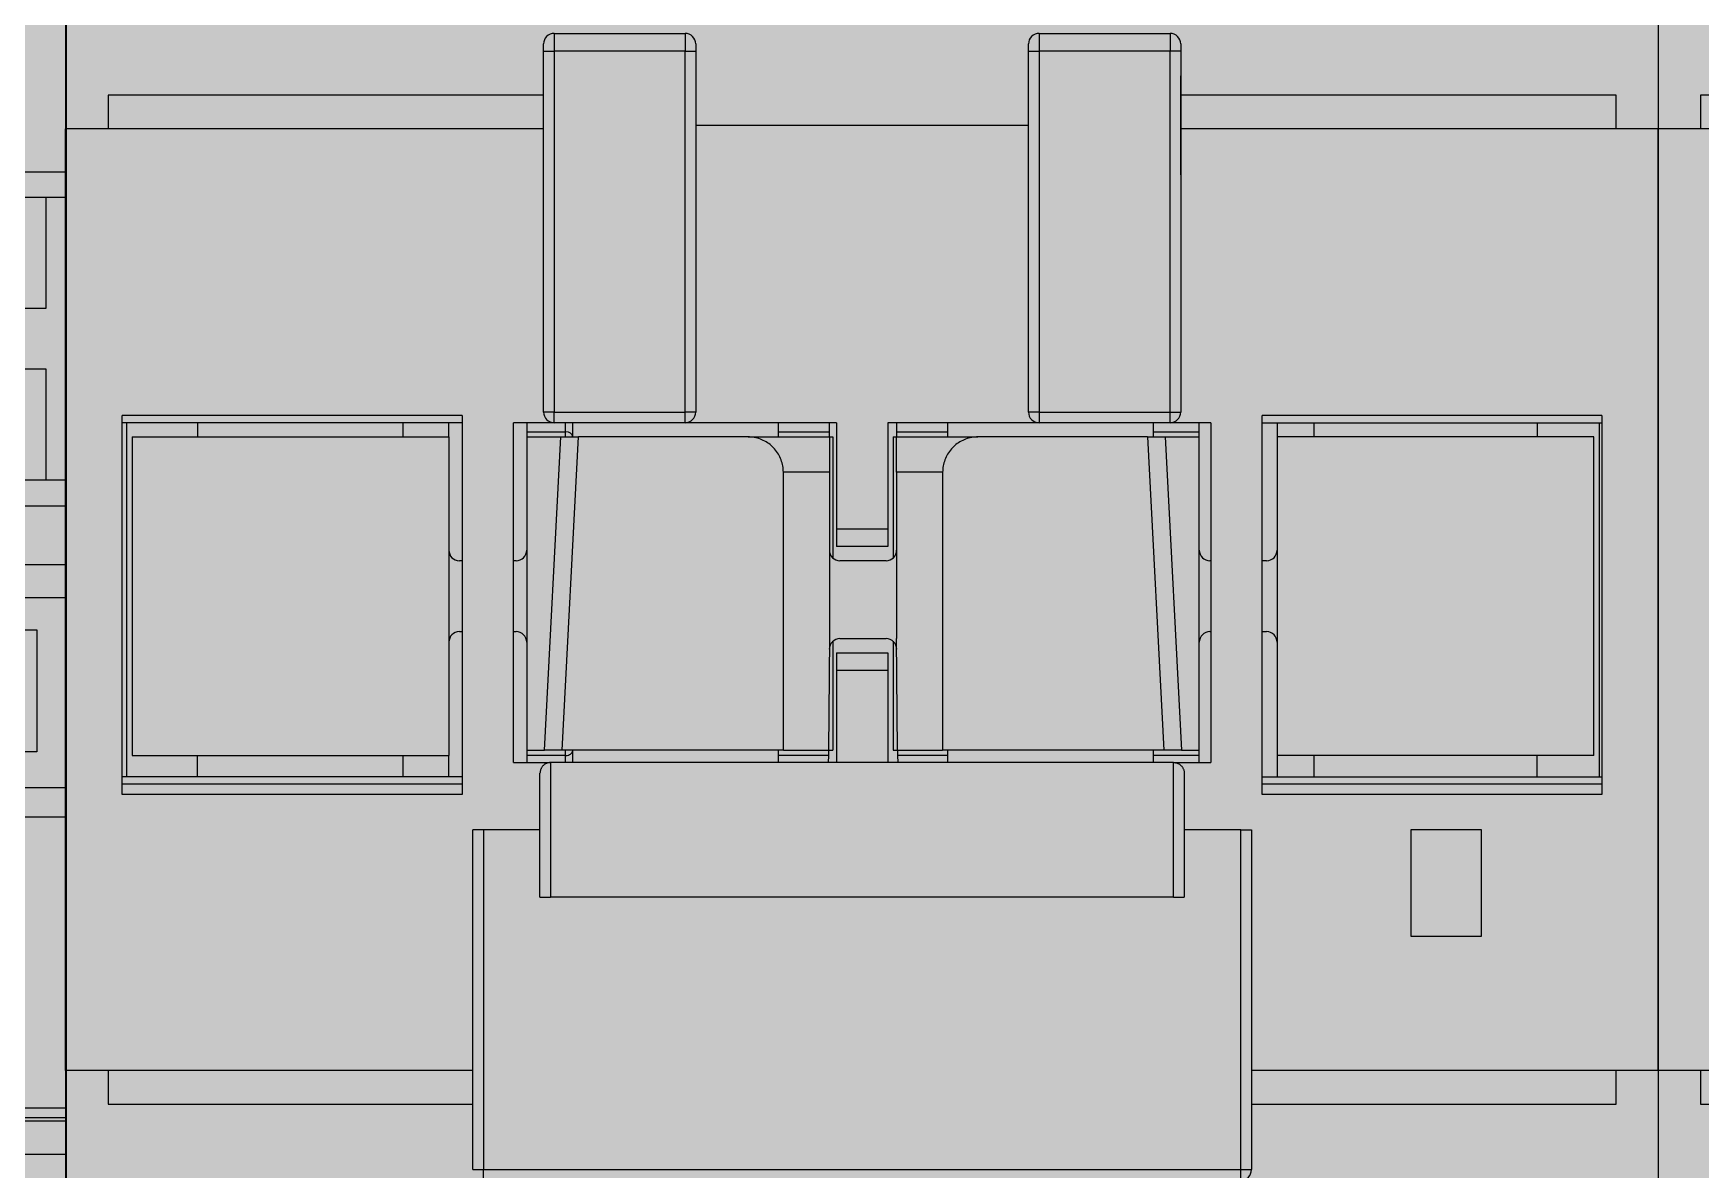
# Model space of a CAD drawing. Extents: x -20 to 2016, y -5898 to 916.
# Drawn here: x 637.81 to 684.91, y 742.91 to 775.01 of the extents above; entities that cross this region are included whole.
import ezdxf

# ---------------------------------------------------------------- set-up
doc = ezdxf.new("R2010")
doc.units = 0
doc.layers.add('MAIN-1', color=7, linetype='Continuous')
doc.layers.add('SYMS', color=7, linetype='Continuous')

# ---------------------------------------------------------------- blocks, each defined once
blk = doc.blocks.new('clipfix_35_5-select__2', base_point=(-147.547, 71.306))
at = {"color": 7, "linetype": 'Continuous'}
for p, q in [((-147.547, 76.456), (-147.547, 71.306)), ((-141.281, 76.456), (-147.547, 76.456)), ((-141.281, 71.306), (-141.281, 76.456)), ((-140.345, 76.456), (-141.281, 76.456)), ((-140.345, 71.306), (-140.345, 76.456)), ((-140.244, 76.456), (-140.345, 76.456)), ((-140.244, 76.456), (-140.244, 71.306)), ((-139.986, 76.456), (-140.244, 76.456)), ((-139.986, 76.456), (-139.986, 71.306)), ((-132.965, 76.456), (-139.986, 76.456)), ((-132.965, 76.456), (-132.247, 76.456)), ((-132.965, 71.306), (-132.965, 76.456)), ((-132.247, 75.881), (-132.247, 76.456)), ((-132.247, 76.456), (-124.247, 76.456)), ((-124.247, 76.456), (-124.247, 75.881)), ((-124.247, 76.456), (-123.528, 76.456)), ((-123.528, 76.456), (-121.856, 76.456)), ((-123.528, 71.306), (-123.528, 76.456)), ((-120.931, 76.456), (-121.856, 76.456)), ((-121.856, 76.456), (-121.856, 71.306)), ((-115.557, 76.456), (-120.931, 76.456)), ((-120.931, 76.456), (-120.931, 71.306)), ((-115.557, 76.456), (-115.557, 71.306)), ((-114.737, 76.456), (-115.557, 76.456)), ((-114.737, 71.306), (-114.737, 76.456)), ((-114.737, 76.456), (-106.507, 76.456)), ((-106.507, 76.456), (-106.507, 71.306)), ((-106.507, 76.456), (-106.249, 76.456)), ((-106.249, 71.306), (-106.249, 76.456)), ((-106.249, 76.456), (-106.148, 76.456)), ((-105.212, 76.456), (-106.148, 76.456)), ((-106.148, 71.306), (-106.148, 76.456)), ((-105.212, 76.456), (-98.947, 76.456)), ((-105.212, 71.306), (-105.212, 76.456)), ((-98.947, 71.306), (-98.947, 76.456)), ((-132.247, 71.881), (-132.247, 75.881)), ((-132.247, 75.881), (-129.097, 75.881)), ((-129.097, 75.881), (-129.097, 71.881)), ((-127.397, 75.881), (-124.247, 75.881)), ((-127.397, 71.881), (-127.397, 75.881)), ((-124.247, 75.881), (-124.247, 71.881)), ((-120.022, 75.631), (-116.572, 75.631)), ((-120.022, 74.081), (-120.022, 75.631)), ((-116.572, 75.631), (-116.572, 74.081)), ((-144.647, 73.031), (-144.647, 74.731)), ((-144.647, 74.731), (-141.747, 74.731)), ((-141.747, 74.731), (-141.747, 74.081)), ((-137.397, 74.731), (-134.697, 74.731)), ((-137.397, 73.031), (-137.397, 74.731)), ((-134.697, 74.731), (-134.697, 73.031)), ((-111.797, 74.731), (-109.097, 74.731)), ((-111.797, 73.031), (-111.797, 74.731)), ((-109.097, 74.731), (-109.097, 73.031)), ((-103.697, 74.081), (-103.697, 74.731)), ((-103.697, 74.731), (-100.997, 74.731)), ((-100.997, 74.731), (-100.997, 73.031)), ((-142.261, 74.081), (-142.392, 74.081)), ((-142.392, 73.681), (-142.392, 74.081)), ((-142.261, 74.081), (-142.261, 73.681)), ((-142.261, 74.081), (-141.747, 74.081)), ((-141.747, 74.081), (-141.747, 73.681)), ((-120.022, 74.081), (-116.572, 74.081)), ((-120.022, 73.681), (-120.022, 74.081)), ((-116.572, 74.081), (-116.572, 73.681)), ((-103.697, 73.681), (-103.697, 74.081)), ((-103.697, 74.081), (-103.361, 74.081)), ((-103.361, 74.081), (-103.361, 73.681)), ((-102.661, 74.081), (-103.361, 74.081)), ((-102.661, 74.081), (-102.661, 73.681)), ((-142.261, 73.681), (-142.392, 73.681)), ((-142.261, 73.681), (-141.747, 73.681)), ((-141.747, 73.681), (-141.747, 73.031)), ((-120.022, 73.681), (-116.572, 73.681)), ((-120.022, 72.131), (-120.022, 73.681)), ((-116.572, 73.681), (-116.572, 72.131)), ((-103.697, 73.681), (-103.361, 73.681)), ((-103.697, 73.031), (-103.697, 73.681)), ((-102.661, 73.681), (-103.361, 73.681)), ((-141.747, 73.031), (-144.647, 73.031)), ((-134.697, 73.031), (-137.397, 73.031)), ((-109.097, 73.031), (-111.797, 73.031)), ((-100.997, 73.031), (-103.697, 73.031)), ((-116.572, 72.131), (-120.022, 72.131)), ((-129.097, 71.881), (-132.247, 71.881)), ((-132.247, 71.306), (-132.247, 71.881)), ((-124.247, 71.881), (-127.397, 71.881)), ((-124.247, 71.881), (-124.247, 71.306)), ((-141.281, 71.306), (-147.547, 71.306)), ((-140.345, 71.306), (-141.281, 71.306)), ((-140.244, 71.306), (-140.345, 71.306)), ((-139.986, 71.306), (-140.244, 71.306)), ((-132.965, 71.306), (-139.986, 71.306)), ((-132.965, 71.306), (-132.247, 71.306)), ((-132.247, 71.306), (-124.247, 71.306)), ((-124.247, 71.306), (-123.528, 71.306)), ((-123.528, 71.306), (-121.856, 71.306)), ((-121.856, 71.306), (-120.931, 71.306)), ((-120.931, 71.306), (-115.557, 71.306)), ((-115.557, 71.306), (-114.737, 71.306)), ((-114.737, 71.306), (-106.507, 71.306)), ((-106.507, 71.306), (-106.249, 71.306)), ((-106.249, 71.306), (-106.148, 71.306)), ((-105.212, 71.306), (-106.148, 71.306)), ((-105.212, 71.306), (-98.947, 71.306))]:
    blk.add_line(p, q, dxfattribs=at)

msp = doc.modelspace()

# ---------------------------------------------------------------- hatches: boundary and pattern name
at = {"layer": 'SYMS', "true_color": 0x636466}
h = msp.add_hatch(color=251, dxfattribs=at)
h.dxf.hatch_style = 1
h.paths.add_polyline_path([(638.734, 725.585), (683.711, 725.585), (683.711, 796.085), (638.734, 796.085)])
h = msp.add_hatch(color=251, dxfattribs=at)
h.dxf.hatch_style = 1
h.paths.add_polyline_path([(683.722, 725.585), (728.7, 725.585), (728.7, 796.085), (683.722, 796.085)])
h = msp.add_hatch(color=251, dxfattribs=at)
h.dxf.hatch_style = 1
h.paths.add_polyline_path([(638.734, 785.689), (633.584, 785.689), (633.584, 737.089), (638.734, 737.089)])

# ---------------------------------------------------------------- linework, layer by layer
at = {"layer": 'MAIN-1'}
for p, q in [((638.722, 775.415), (638.722, 772.315)), ((683.711, 775.415), (683.711, 772.315)), ((683.722, 772.315), (683.722, 775.415)), ((652.522, 775.015), (656.222, 775.015)), ((652.522, 775.015), (652.522, 774.515)), ((656.222, 775.015), (656.222, 774.515)), ((666.222, 775.015), (669.922, 775.015)), ((666.222, 775.015), (666.222, 774.515)), ((669.922, 775.015), (669.922, 774.515)), ((652.222, 774.515), (652.222, 774.715)), ((652.222, 764.315), (652.222, 774.515)), ((652.222, 774.515), (652.522, 774.515)), ((652.522, 774.515), (652.522, 764.315)), ((656.222, 774.515), (652.522, 774.515)), ((656.222, 764.315), (656.222, 774.515)), ((656.222, 774.515), (656.522, 774.515)), ((656.522, 774.715), (656.522, 774.515)), ((656.522, 774.515), (656.522, 764.315)), ((665.922, 774.515), (665.922, 774.715)), ((665.922, 764.315), (665.922, 774.515)), ((665.922, 774.515), (666.222, 774.515)), ((669.922, 774.515), (666.222, 774.515)), ((666.222, 774.515), (666.222, 764.315)), ((669.922, 764.315), (669.922, 774.515)), ((670.222, 774.515), (669.922, 774.515)), ((670.222, 774.715), (670.222, 774.515)), ((670.222, 774.515), (670.222, 764.315)), ((670.222, 771.015), (670.222, 773.815)), ((639.922, 773.265), (639.922, 772.315)), ((652.222, 773.265), (639.922, 773.265)), ((682.522, 773.265), (670.222, 773.265)), ((682.522, 772.315), (682.522, 773.265)), ((684.911, 773.265), (684.911, 772.315)), ((697.211, 773.265), (684.911, 773.265)), ((638.722, 745.715), (638.722, 772.315)), ((652.222, 772.315), (638.722, 772.315)), ((665.922, 772.415), (656.522, 772.415)), ((683.722, 772.315), (670.222, 772.315)), ((683.711, 745.715), (683.711, 772.315)), ((697.211, 772.315), (683.711, 772.315)), ((683.722, 745.715), (683.722, 772.315)), ((640.322, 753.515), (640.322, 764.215)), ((649.922, 764.215), (640.322, 764.215)), ((649.922, 764.015), (640.322, 764.015)), ((640.447, 754.015), (640.447, 764.015)), ((642.447, 764.015), (642.447, 763.615)), ((648.247, 764.015), (648.247, 763.615)), ((649.547, 763.615), (649.547, 764.015)), ((649.922, 764.215), (649.922, 753.515)), ((651.372, 754.415), (651.372, 764.015)), ((652.522, 764.015), (651.372, 764.015)), ((651.747, 764.015), (651.747, 763.761)), ((652.522, 764.315), (652.222, 764.315)), ((652.522, 764.315), (656.222, 764.315)), ((652.522, 764.015), (652.522, 764.315)), ((656.222, 764.015), (652.522, 764.015)), ((652.847, 763.761), (652.847, 764.015)), ((653.047, 763.62), (653.047, 764.015)), ((656.222, 764.015), (656.222, 764.315)), ((656.522, 764.315), (656.222, 764.315)), ((660.497, 764.015), (656.222, 764.015)), ((658.847, 764.015), (658.847, 763.761)), ((660.297, 763.761), (660.297, 764.015)), ((660.497, 764.015), (660.497, 761.015)), ((661.947, 764.015), (661.947, 761.015)), ((666.222, 764.015), (661.947, 764.015)), ((662.197, 764.015), (662.197, 763.761)), ((663.647, 763.761), (663.647, 764.015)), ((666.222, 764.315), (665.922, 764.315)), ((666.222, 764.315), (669.922, 764.315)), ((666.222, 764.315), (666.222, 764.015)), ((669.922, 764.015), (666.222, 764.015)), ((669.447, 764.015), (669.447, 763.761)), ((669.922, 764.315), (670.222, 764.315)), ((669.922, 764.015), (669.922, 764.315)), ((671.072, 764.015), (669.922, 764.015)), ((670.747, 763.761), (670.747, 764.015)), ((671.072, 764.015), (671.072, 754.415)), ((672.522, 753.515), (672.522, 764.215)), ((682.122, 764.215), (672.522, 764.215)), ((672.522, 764.015), (682.122, 764.015)), ((672.947, 764.015), (672.947, 763.615)), ((673.997, 763.615), (673.997, 764.015)), ((680.297, 764.015), (680.297, 763.615)), ((682.047, 764.015), (682.047, 754.015)), ((682.122, 764.215), (682.122, 753.515)), ((640.597, 763.615), (649.547, 763.615)), ((640.597, 763.615), (640.597, 754.615)), ((649.547, 763.615), (649.547, 754.615)), ((651.747, 763.761), (651.747, 763.615)), ((651.747, 763.761), (652.847, 763.761)), ((651.747, 763.615), (651.747, 754.765)), ((651.747, 763.615), (652.711, 763.615)), ((652.247, 754.765), (652.711, 763.615)), ((652.711, 763.615), (652.712, 763.615)), ((652.712, 763.615), (652.713, 763.615)), ((652.713, 763.615), (652.716, 763.615)), ((652.716, 763.615), (652.72, 763.615)), ((652.72, 763.615), (652.725, 763.615)), ((652.725, 763.615), (652.73, 763.615)), ((652.73, 763.615), (652.737, 763.615)), ((652.737, 763.615), (652.745, 763.615)), ((652.745, 763.615), (652.754, 763.615)), ((652.747, 754.765), (653.211, 763.615)), ((652.754, 763.615), (652.764, 763.615)), ((652.764, 763.615), (652.774, 763.615)), ((652.774, 763.615), (652.786, 763.615)), ((652.786, 763.615), (652.799, 763.615)), ((652.799, 763.615), (652.812, 763.615)), ((652.812, 763.615), (652.826, 763.615)), ((652.826, 763.615), (652.841, 763.615)), ((652.841, 763.615), (652.857, 763.615)), ((652.847, 763.615), (652.847, 763.761)), ((652.857, 763.615), (652.874, 763.615)), ((652.874, 763.615), (652.891, 763.615)), ((652.891, 763.615), (652.91, 763.615)), ((652.91, 763.615), (652.928, 763.615)), ((652.928, 763.615), (652.948, 763.615)), ((652.948, 763.615), (652.968, 763.615)), ((652.968, 763.615), (652.988, 763.615)), ((652.988, 763.615), (653.009, 763.615)), ((653.009, 763.615), (653.03, 763.615)), ((653.03, 763.615), (653.052, 763.615)), ((653.047, 763.615), (653.047, 763.62)), ((653.052, 763.615), (653.074, 763.615)), ((653.074, 763.615), (653.096, 763.615)), ((653.096, 763.615), (653.118, 763.615)), ((653.118, 763.615), (653.141, 763.615)), ((653.141, 763.615), (653.164, 763.615)), ((653.164, 763.615), (653.187, 763.615)), ((653.187, 763.615), (653.211, 763.615)), ((653.211, 763.615), (653.211, 763.615)), ((653.211, 763.615), (653.211, 763.615)), ((653.211, 763.615), (653.211, 763.615)), ((653.211, 763.615), (653.211, 763.615)), ((653.211, 763.615), (653.211, 763.615)), ((653.211, 763.615), (653.211, 763.615)), ((653.211, 763.615), (653.211, 763.615)), ((653.211, 763.615), (653.211, 763.615)), ((653.211, 763.615), (653.211, 763.615)), ((653.211, 763.615), (653.211, 763.615)), ((653.211, 763.615), (653.211, 763.615)), ((653.211, 763.615), (653.211, 763.615)), ((653.211, 763.615), (653.211, 763.615)), ((653.211, 763.615), (653.211, 763.615)), ((653.211, 763.615), (653.211, 763.615)), ((653.211, 763.615), (653.211, 763.615)), ((653.211, 763.615), (653.211, 763.615)), ((653.211, 763.615), (653.211, 763.615)), ((653.211, 763.615), (653.211, 763.615)), ((653.211, 763.615), (653.211, 763.615)), ((653.211, 763.615), (653.211, 763.615)), ((653.211, 763.615), (653.211, 763.615)), ((653.211, 763.615), (653.211, 763.615)), ((653.211, 763.615), (653.211, 763.615)), ((653.211, 763.615), (653.211, 763.615)), ((653.211, 763.615), (653.211, 763.615)), ((653.211, 763.615), (653.211, 763.615)), ((653.211, 763.615), (653.211, 763.615)), ((653.211, 763.615), (653.211, 763.615)), ((653.211, 763.615), (653.211, 763.615)), ((653.211, 763.615), (653.211, 763.615)), ((653.211, 763.615), (653.211, 763.615)), ((653.211, 763.615), (653.211, 763.615)), ((653.211, 763.615), (653.211, 763.615)), ((657.998, 763.615), (653.211, 763.615)), ((658.043, 763.614), (657.998, 763.615)), ((657.999, 763.615), (660.297, 763.615)), ((658.088, 763.611), (658.043, 763.614)), ((658.133, 763.606), (658.088, 763.611)), ((658.177, 763.599), (658.133, 763.606)), ((658.22, 763.59), (658.177, 763.599)), ((658.263, 763.579), (658.22, 763.59)), ((658.306, 763.566), (658.263, 763.579)), ((658.349, 763.551), (658.306, 763.566)), ((658.39, 763.534), (658.349, 763.551)), ((658.431, 763.516), (658.39, 763.534)), ((658.847, 763.761), (658.847, 763.615)), ((658.847, 763.761), (660.297, 763.761)), ((660.297, 763.615), (660.297, 763.761)), ((660.297, 763.615), (660.297, 762.615)), ((660.297, 763.615), (660.397, 763.615)), ((660.397, 763.615), (660.397, 760.191)), ((662.097, 763.615), (662.097, 760.191)), ((662.097, 763.615), (662.197, 763.615)), ((662.197, 763.761), (662.197, 763.615)), ((662.197, 763.761), (663.647, 763.761)), ((662.197, 762.615), (662.197, 763.615)), ((662.197, 763.615), (664.496, 763.615)), ((663.647, 763.615), (663.647, 763.761)), ((664.105, 763.534), (664.064, 763.516)), ((664.146, 763.551), (664.105, 763.534)), ((664.189, 763.566), (664.146, 763.551)), ((664.231, 763.579), (664.189, 763.566)), ((664.275, 763.59), (664.231, 763.579)), ((664.318, 763.599), (664.275, 763.59)), ((664.362, 763.606), (664.318, 763.599)), ((664.407, 763.611), (664.362, 763.606)), ((664.452, 763.614), (664.407, 763.611)), ((664.497, 763.615), (664.452, 763.614)), ((669.284, 763.615), (664.497, 763.615)), ((669.284, 763.615), (669.284, 763.615)), ((669.284, 763.615), (669.284, 763.615)), ((669.284, 763.615), (669.284, 763.615)), ((669.284, 763.615), (669.284, 763.615)), ((669.284, 763.615), (669.284, 763.615)), ((669.284, 763.615), (669.284, 763.615)), ((669.284, 763.615), (669.748, 754.765)), ((669.284, 763.615), (669.308, 763.615)), ((669.308, 763.615), (669.331, 763.615)), ((669.331, 763.615), (669.354, 763.615)), ((669.354, 763.615), (669.377, 763.615)), ((669.377, 763.615), (669.399, 763.615)), ((669.399, 763.615), (669.421, 763.615)), ((669.421, 763.615), (669.443, 763.615)), ((669.443, 763.615), (669.465, 763.615)), ((669.447, 763.761), (669.447, 763.615)), ((669.447, 763.761), (670.747, 763.761)), ((669.465, 763.615), (669.486, 763.615)), ((669.486, 763.615), (669.507, 763.615)), ((669.507, 763.615), (669.527, 763.615)), ((669.527, 763.615), (669.547, 763.615)), ((669.547, 763.615), (669.567, 763.615)), ((669.567, 763.615), (669.585, 763.615)), ((669.585, 763.615), (669.603, 763.615)), ((669.603, 763.615), (669.621, 763.615)), ((669.621, 763.615), (669.637, 763.615)), ((669.637, 763.615), (669.653, 763.615)), ((669.653, 763.615), (669.669, 763.615)), ((669.669, 763.615), (669.683, 763.615)), ((669.683, 763.615), (669.696, 763.615)), ((669.696, 763.615), (669.709, 763.615)), ((669.709, 763.615), (669.721, 763.615)), ((669.721, 763.615), (669.731, 763.615)), ((669.731, 763.615), (669.741, 763.615)), ((669.741, 763.615), (669.75, 763.615)), ((669.75, 763.615), (669.758, 763.615)), ((669.758, 763.615), (669.765, 763.615)), ((669.765, 763.615), (669.77, 763.615)), ((669.77, 763.615), (669.775, 763.615)), ((669.775, 763.615), (669.779, 763.615)), ((669.779, 763.615), (669.782, 763.615)), ((669.782, 763.615), (669.783, 763.615)), ((669.783, 763.615), (669.784, 763.615)), ((669.784, 763.615), (670.747, 763.615)), ((669.784, 763.615), (670.247, 754.765)), ((670.747, 763.615), (670.747, 763.761)), ((670.747, 754.765), (670.747, 763.615)), ((672.947, 763.615), (672.947, 754.615)), ((681.897, 763.615), (672.947, 763.615)), ((681.897, 754.615), (681.897, 763.615)), ((658.471, 763.495), (658.431, 763.516)), ((658.51, 763.473), (658.471, 763.495)), ((658.548, 763.449), (658.51, 763.473)), ((658.585, 763.424), (658.548, 763.449)), ((658.621, 763.397), (658.585, 763.424)), ((658.655, 763.368), (658.621, 763.397)), ((658.688, 763.338), (658.655, 763.368)), ((658.72, 763.306), (658.688, 763.338)), ((658.75, 763.273), (658.72, 763.306)), ((658.779, 763.238), (658.75, 763.273)), ((658.806, 763.203), (658.779, 763.238)), ((658.832, 763.166), (658.806, 763.203)), ((658.856, 763.128), (658.832, 763.166)), ((658.878, 763.089), (658.856, 763.128)), ((658.898, 763.049), (658.878, 763.089)), ((663.617, 763.089), (663.596, 763.049)), ((663.639, 763.128), (663.617, 763.089)), ((663.663, 763.166), (663.639, 763.128)), ((663.688, 763.203), (663.663, 763.166)), ((663.716, 763.238), (663.688, 763.203)), ((663.744, 763.273), (663.716, 763.238)), ((663.775, 763.306), (663.744, 763.273)), ((663.806, 763.338), (663.775, 763.306)), ((663.84, 763.368), (663.806, 763.338)), ((663.874, 763.397), (663.84, 763.368)), ((663.91, 763.424), (663.874, 763.397)), ((663.947, 763.449), (663.91, 763.424)), ((663.985, 763.473), (663.947, 763.449)), ((664.024, 763.495), (663.985, 763.473)), ((664.064, 763.516), (664.024, 763.495)), ((658.917, 763.008), (658.898, 763.049)), ((658.934, 762.966), (658.917, 763.008)), ((658.949, 762.924), (658.934, 762.966)), ((658.961, 762.881), (658.949, 762.924)), ((658.972, 762.838), (658.961, 762.881)), ((658.981, 762.794), (658.972, 762.838)), ((658.988, 762.75), (658.981, 762.794)), ((658.993, 762.705), (658.988, 762.75)), ((658.996, 762.66), (658.993, 762.705)), ((658.997, 762.615), (658.996, 762.66)), ((658.997, 754.765), (658.997, 762.615)), ((660.297, 762.615), (658.997, 762.615)), ((660.297, 762.615), (660.297, 757.915)), ((662.197, 762.615), (662.197, 757.915)), ((663.497, 762.615), (662.197, 762.615)), ((663.498, 762.66), (663.497, 762.615)), ((663.497, 762.615), (663.497, 754.765)), ((663.501, 762.705), (663.498, 762.66)), ((663.506, 762.75), (663.501, 762.705)), ((663.514, 762.794), (663.506, 762.75)), ((663.523, 762.838), (663.514, 762.794)), ((663.533, 762.881), (663.523, 762.838)), ((663.546, 762.924), (663.533, 762.881)), ((663.561, 762.966), (663.546, 762.924)), ((663.578, 763.008), (663.561, 762.966)), ((663.596, 763.049), (663.578, 763.008)), ((660.497, 761.015), (661.947, 761.015)), ((660.497, 761.015), (660.497, 760.515)), ((661.947, 761.015), (661.947, 760.515)), ((661.947, 760.515), (660.497, 760.515)), ((649.922, 760.115), (649.847, 760.115)), ((651.447, 760.115), (651.372, 760.115)), ((661.897, 760.115), (660.597, 760.115)), ((671.072, 760.115), (671.047, 760.115)), ((672.647, 760.115), (672.522, 760.115)), ((649.847, 758.115), (649.922, 758.115)), ((651.372, 758.115), (651.447, 758.115)), ((660.297, 757.915), (660.27, 754.765)), ((660.595, 757.915), (661.9, 757.915)), ((662.225, 754.765), (662.197, 757.915)), ((671.047, 758.115), (671.072, 758.115)), ((672.522, 758.115), (672.647, 758.115)), ((660.397, 757.841), (660.397, 754.765)), ((660.497, 757.515), (660.497, 757.015)), ((660.497, 757.515), (661.947, 757.515)), ((661.947, 757.515), (661.947, 757.015)), ((662.097, 757.841), (662.097, 754.765)), ((660.497, 757.015), (660.497, 754.415)), ((661.947, 757.015), (660.497, 757.015)), ((661.947, 757.015), (661.947, 754.415)), ((640.597, 754.615), (649.547, 754.615)), ((642.447, 754.015), (642.447, 754.615)), ((648.247, 754.615), (648.247, 754.015)), ((649.547, 754.015), (649.547, 754.615)), ((651.747, 754.765), (651.747, 754.615)), ((651.747, 754.765), (652.247, 754.765)), ((651.747, 754.615), (651.747, 754.415)), ((652.847, 754.615), (651.747, 754.615)), ((652.248, 754.765), (652.247, 754.765)), ((652.25, 754.765), (652.248, 754.765)), ((652.252, 754.765), (652.25, 754.765)), ((652.256, 754.765), (652.252, 754.765)), ((652.261, 754.765), (652.256, 754.765)), ((652.267, 754.765), (652.261, 754.765)), ((652.273, 754.765), (652.267, 754.765)), ((652.281, 754.765), (652.273, 754.765)), ((652.29, 754.765), (652.281, 754.765)), ((652.3, 754.765), (652.29, 754.765)), ((652.311, 754.765), (652.3, 754.765)), ((652.322, 754.765), (652.311, 754.765)), ((652.335, 754.765), (652.322, 754.765)), ((652.348, 754.765), (652.335, 754.765)), ((652.363, 754.765), (652.348, 754.765)), ((652.378, 754.765), (652.363, 754.765)), ((652.394, 754.765), (652.378, 754.765)), ((652.41, 754.765), (652.394, 754.765)), ((652.428, 754.765), (652.41, 754.765)), ((652.446, 754.765), (652.428, 754.765)), ((652.464, 754.765), (652.446, 754.765)), ((652.484, 754.765), (652.464, 754.765)), ((652.504, 754.765), (652.484, 754.765)), ((652.524, 754.765), (652.504, 754.765)), ((652.545, 754.765), (652.524, 754.765)), ((652.566, 754.765), (652.545, 754.765)), ((652.588, 754.765), (652.566, 754.765)), ((652.61, 754.765), (652.588, 754.765)), ((652.632, 754.765), (652.61, 754.765)), ((652.654, 754.765), (652.632, 754.765)), ((652.677, 754.765), (652.654, 754.765)), ((652.7, 754.765), (652.677, 754.765)), ((652.723, 754.765), (652.7, 754.765)), ((652.747, 754.765), (652.723, 754.765)), ((652.747, 754.765), (652.747, 754.765)), ((652.747, 754.765), (652.747, 754.765)), ((652.747, 754.765), (652.747, 754.765)), ((652.747, 754.765), (652.747, 754.765)), ((652.747, 754.765), (652.747, 754.765)), ((652.747, 754.765), (652.747, 754.765)), ((658.997, 754.765), (652.747, 754.765)), ((652.847, 754.615), (652.847, 754.765)), ((652.847, 754.415), (652.847, 754.615)), ((653.047, 754.756), (653.047, 754.765)), ((653.047, 754.415), (653.047, 754.756)), ((658.847, 754.765), (658.847, 754.615)), ((658.847, 754.615), (658.847, 754.415)), ((660.269, 754.615), (658.847, 754.615)), ((658.997, 754.765), (660.27, 754.765)), ((660.269, 754.615), (660.267, 754.415)), ((660.27, 754.715), (660.269, 754.705)), ((660.269, 754.705), (660.269, 754.695)), ((660.269, 754.695), (660.269, 754.683)), ((660.269, 754.683), (660.269, 754.671)), ((660.269, 754.671), (660.269, 754.658)), ((660.269, 754.658), (660.269, 754.645)), ((660.269, 754.645), (660.269, 754.63)), ((660.269, 754.63), (660.269, 754.615)), ((660.27, 754.765), (660.397, 754.765)), ((660.27, 754.765), (660.27, 754.764)), ((660.27, 754.764), (660.27, 754.763)), ((660.27, 754.763), (660.27, 754.761)), ((660.27, 754.761), (660.27, 754.758)), ((660.27, 754.758), (660.27, 754.754)), ((660.27, 754.754), (660.27, 754.75)), ((660.27, 754.75), (660.27, 754.744)), ((660.27, 754.744), (660.27, 754.738)), ((660.27, 754.738), (660.27, 754.731)), ((660.27, 754.731), (660.27, 754.723)), ((660.27, 754.723), (660.27, 754.715)), ((662.097, 754.765), (662.225, 754.765)), ((662.225, 754.765), (663.497, 754.765)), ((662.225, 754.765), (662.225, 754.764)), ((662.225, 754.764), (662.225, 754.763)), ((662.225, 754.763), (662.225, 754.761)), ((662.225, 754.761), (662.225, 754.758)), ((662.225, 754.758), (662.225, 754.754)), ((662.225, 754.754), (662.225, 754.75)), ((662.225, 754.75), (662.225, 754.744)), ((662.225, 754.744), (662.225, 754.738)), ((662.225, 754.738), (662.225, 754.731)), ((662.225, 754.731), (662.225, 754.723)), ((662.225, 754.723), (662.225, 754.715)), ((662.225, 754.715), (662.225, 754.705)), ((662.225, 754.705), (662.226, 754.695)), ((662.226, 754.695), (662.226, 754.683)), ((662.226, 754.683), (662.226, 754.671)), ((662.226, 754.671), (662.226, 754.658)), ((662.226, 754.658), (662.226, 754.645)), ((662.226, 754.645), (662.226, 754.63)), ((662.226, 754.63), (662.226, 754.615)), ((663.647, 754.615), (662.226, 754.615)), ((662.226, 754.615), (662.228, 754.415)), ((669.748, 754.765), (663.497, 754.765)), ((663.647, 754.615), (663.647, 754.765)), ((663.647, 754.415), (663.647, 754.615)), ((669.447, 754.765), (669.447, 754.615)), ((669.447, 754.615), (669.447, 754.415)), ((670.747, 754.615), (669.447, 754.615)), ((669.748, 754.765), (669.748, 754.765)), ((669.748, 754.765), (669.748, 754.765)), ((669.748, 754.765), (669.748, 754.765)), ((669.748, 754.765), (669.748, 754.765)), ((669.748, 754.765), (669.748, 754.765)), ((669.748, 754.765), (669.748, 754.765)), ((669.772, 754.765), (669.748, 754.765)), ((669.795, 754.765), (669.772, 754.765)), ((669.818, 754.765), (669.795, 754.765)), ((669.841, 754.765), (669.818, 754.765)), ((669.863, 754.765), (669.841, 754.765)), ((669.885, 754.765), (669.863, 754.765)), ((669.907, 754.765), (669.885, 754.765)), ((669.929, 754.765), (669.907, 754.765)), ((669.95, 754.765), (669.929, 754.765)), ((669.971, 754.765), (669.95, 754.765)), ((669.991, 754.765), (669.971, 754.765)), ((670.011, 754.765), (669.991, 754.765)), ((670.03, 754.765), (670.011, 754.765)), ((670.049, 754.765), (670.03, 754.765)), ((670.067, 754.765), (670.049, 754.765)), ((670.085, 754.765), (670.067, 754.765)), ((670.101, 754.765), (670.085, 754.765)), ((670.117, 754.765), (670.101, 754.765)), ((670.132, 754.765), (670.117, 754.765)), ((670.147, 754.765), (670.132, 754.765)), ((670.16, 754.765), (670.147, 754.765)), ((670.173, 754.765), (670.16, 754.765)), ((670.184, 754.765), (670.173, 754.765)), ((670.195, 754.765), (670.184, 754.765)), ((670.205, 754.765), (670.195, 754.765)), ((670.214, 754.765), (670.205, 754.765)), ((670.222, 754.765), (670.214, 754.765)), ((670.228, 754.765), (670.222, 754.765)), ((670.234, 754.765), (670.228, 754.765)), ((670.239, 754.765), (670.234, 754.765)), ((670.243, 754.765), (670.239, 754.765)), ((670.245, 754.765), (670.243, 754.765)), ((670.247, 754.765), (670.245, 754.765)), ((670.247, 754.765), (670.747, 754.765)), ((670.247, 754.765), (670.247, 754.765)), ((670.747, 754.615), (670.747, 754.765)), ((670.747, 754.415), (670.747, 754.615)), ((672.947, 754.615), (672.947, 754.015)), ((681.897, 754.615), (672.947, 754.615)), ((673.997, 754.015), (673.997, 754.615)), ((680.297, 754.015), (680.297, 754.615)), ((651.372, 754.415), (652.422, 754.415)), ((652.123, 754.136), (652.122, 754.115)), ((652.122, 750.615), (652.122, 754.115)), ((652.125, 754.156), (652.123, 754.136)), ((652.129, 754.175), (652.125, 754.156)), ((652.133, 754.193), (652.129, 754.175)), ((652.138, 754.211), (652.133, 754.193)), ((652.144, 754.227), (652.138, 754.211)), ((652.151, 754.242), (652.144, 754.227)), ((652.158, 754.256), (652.151, 754.242)), ((652.166, 754.27), (652.158, 754.256)), ((652.174, 754.284), (652.166, 754.27)), ((652.184, 754.296), (652.174, 754.284)), ((652.194, 754.309), (652.184, 754.296)), ((652.205, 754.322), (652.194, 754.309)), ((652.217, 754.334), (652.205, 754.322)), ((652.23, 754.345), (652.217, 754.334)), ((652.244, 754.356), (652.23, 754.345)), ((652.258, 754.366), (652.244, 754.356)), ((652.274, 754.375), (652.258, 754.366)), ((652.289, 754.384), (652.274, 754.375)), ((652.306, 754.391), (652.289, 754.384)), ((652.322, 754.398), (652.306, 754.391)), ((652.339, 754.403), (652.322, 754.398)), ((652.356, 754.407), (652.339, 754.403)), ((652.372, 754.411), (652.356, 754.407)), ((652.389, 754.413), (652.372, 754.411)), ((652.406, 754.414), (652.389, 754.413)), ((652.422, 754.415), (652.406, 754.414)), ((670.022, 754.415), (652.422, 754.415)), ((652.422, 754.415), (652.422, 750.615)), ((670.022, 754.415), (671.072, 754.415)), ((670.022, 754.415), (670.039, 754.414)), ((670.022, 750.615), (670.022, 754.415)), ((670.039, 754.414), (670.056, 754.413)), ((670.056, 754.413), (670.072, 754.411)), ((670.072, 754.411), (670.089, 754.407)), ((670.089, 754.407), (670.106, 754.403)), ((670.106, 754.403), (670.123, 754.398)), ((670.123, 754.398), (670.139, 754.391)), ((670.139, 754.391), (670.155, 754.384)), ((670.155, 754.384), (670.171, 754.375)), ((670.171, 754.375), (670.187, 754.366)), ((670.187, 754.366), (670.201, 754.356)), ((670.201, 754.356), (670.215, 754.345)), ((670.215, 754.345), (670.228, 754.334)), ((670.228, 754.334), (670.24, 754.322)), ((670.24, 754.322), (670.251, 754.309)), ((670.251, 754.309), (670.261, 754.296)), ((670.261, 754.296), (670.271, 754.284)), ((670.271, 754.284), (670.279, 754.27)), ((670.279, 754.27), (670.287, 754.256)), ((670.287, 754.256), (670.294, 754.242)), ((670.294, 754.242), (670.301, 754.227)), ((670.301, 754.227), (670.307, 754.211)), ((670.307, 754.211), (670.312, 754.193)), ((670.312, 754.193), (670.316, 754.175)), ((670.316, 754.175), (670.32, 754.156)), ((670.32, 754.156), (670.322, 754.136)), ((670.322, 754.136), (670.322, 754.115)), ((670.322, 754.115), (670.322, 750.615)), ((649.922, 754.015), (640.322, 754.015)), ((640.322, 753.815), (649.922, 753.815)), ((672.522, 754.015), (682.122, 754.015)), ((672.522, 753.815), (682.122, 753.815)), ((649.922, 753.515), (640.322, 753.515)), ((682.122, 753.515), (672.522, 753.515)), ((650.522, 752.515), (650.222, 752.515)), ((650.222, 742.915), (650.222, 752.515)), ((652.122, 752.515), (650.522, 752.515)), ((650.522, 752.515), (650.522, 742.915)), ((671.922, 752.515), (670.322, 752.515)), ((671.922, 742.915), (671.922, 752.515)), ((671.922, 752.515), (672.222, 752.515)), ((672.222, 752.515), (672.222, 742.915)), ((676.722, 752.515), (676.722, 749.515)), ((678.722, 752.515), (676.722, 752.515)), ((678.722, 749.515), (678.722, 752.515)), ((652.122, 750.615), (652.422, 750.615)), ((670.022, 750.615), (652.422, 750.615)), ((670.022, 750.615), (670.322, 750.615)), ((676.722, 749.515), (678.722, 749.515)), ((638.722, 745.715), (638.722, 742.615)), ((650.222, 745.715), (638.722, 745.715)), ((639.922, 745.715), (639.922, 744.765)), ((683.722, 745.715), (672.222, 745.715)), ((682.522, 744.765), (682.522, 745.715)), ((683.711, 745.715), (683.711, 742.615)), ((695.211, 745.715), (683.711, 745.715)), ((683.722, 742.615), (683.722, 745.715)), ((684.911, 745.715), (684.911, 744.765)), ((639.922, 744.765), (650.222, 744.765)), ((672.222, 744.765), (682.522, 744.765)), ((684.911, 744.765), (695.211, 744.765)), ((650.222, 742.915), (650.522, 742.915)), ((650.522, 742.915), (671.922, 742.915)), ((650.522, 742.615), (650.522, 742.915)), ((671.922, 742.615), (671.922, 742.915)), ((671.922, 742.915), (672.222, 742.915))]:
    msp.add_line(p, q, dxfattribs=at)
for centre, start, end in [((652.522, 774.715), 90, 180.0008), ((656.222, 774.715), 359.9994, 90), ((666.222, 774.715), 90, 180.0006), ((669.922, 774.715), 0, 90), ((652.522, 764.315), 180, 270), ((656.222, 764.315), 270, 0), ((666.222, 764.315), 180, 270), ((669.922, 764.315), 270, 0), ((649.847, 760.415), 180, 270), ((651.447, 760.415), 270, 0), ((660.597, 760.415), 180, 270), ((661.897, 760.415), 270, 0), ((671.047, 760.415), 180, 270), ((672.647, 760.415), 270, 0), ((649.847, 757.815), 90, 180), ((651.447, 757.815), 0, 90), ((660.595, 757.615), 90, 179.5), ((661.9, 757.615), 0.3789, 90), ((671.047, 757.815), 90, 180), ((672.647, 757.815), 0, 90), ((671.922, 742.915), 270, 0)]:
    msp.add_arc(centre, 0.3, start, end, dxfattribs=at)
for centre, major_axis, start_param, end_param in [((652.847, 763.62), (0.2, 0), 0, 1.570796), ((652.847, 754.756), (-0.2, 0), 1.570796, 3.141603)]:
    msp.add_ellipse(centre, major_axis=major_axis, ratio=0.707107, start_param=start_param, end_param=end_param, dxfattribs=at)
at = {"layer": 'SYMS'}
for points in [[(638.734, 796.085), (683.711, 796.085), (683.711, 725.585), (638.734, 725.585)], [(683.722, 796.085), (728.7, 796.085), (728.7, 725.585), (683.722, 725.585)], [(633.584, 785.689), (638.734, 785.689), (638.734, 737.089), (633.584, 737.089)]]:
    msp.add_lwpolyline(points, close=True, dxfattribs=at)

# ---------------------------------------------------------------- block references
at = {"rotation": 270}
msp.add_blockref('clipfix_35_5-select__2', (633.584, 785.689), dxfattribs=at)

doc.saveas('drawing.dxf')
